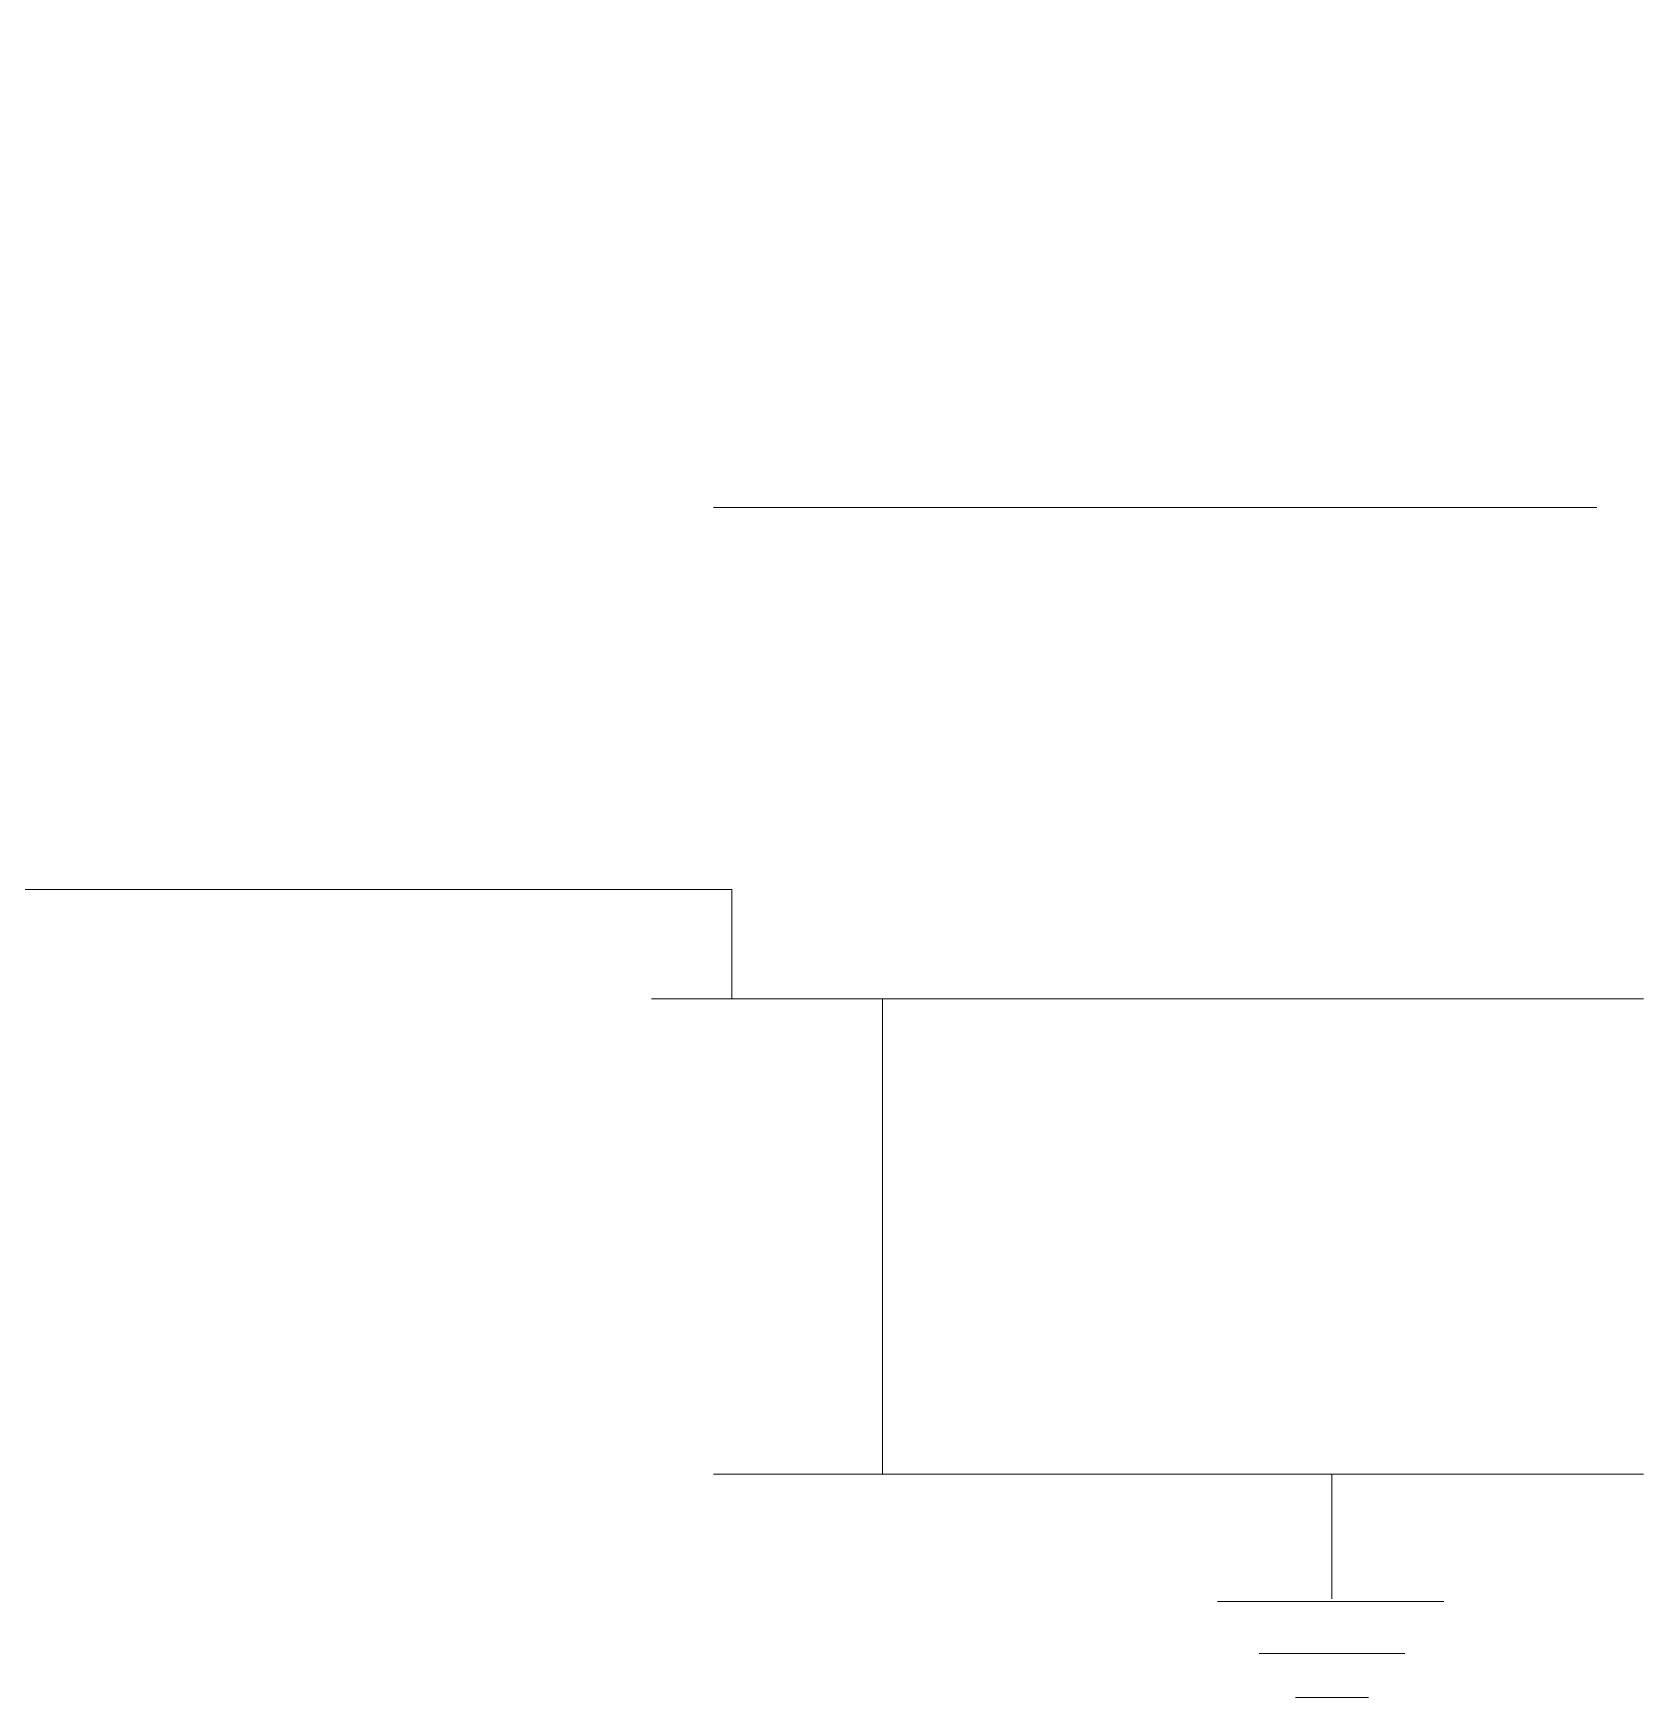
# Model space of a CAD drawing. Header units: millimetres. Extents: x -0.3 to 33.7, y -1 to 21.2.
# Drawn here: x 7.256 to 8.392, y 11.881 to 13.055 of the extents above; entities that cross this region are included whole.
import ezdxf

# ---------------------------------------------------------------- set-up
doc = ezdxf.new("R2010")
doc.units = ezdxf.units.MM
doc.header["$LTSCALE"] = 0.5
doc.layers.add('TABLA', color=7, linetype='Continuous')

msp = doc.modelspace()

# ---------------------------------------------------------------- linework, layer by layer
at = {"layer": 'TABLA', "color": 7, "linetype": 'Continuous', "lineweight": 18, "true_color": 0x000007}
for p, q in [((7.7362, 12.7204), (8.3591, 12.7204)), ((7.6923, 12.3741), (8.392, 12.3741)), ((7.8553, 12.3741), (7.8553, 12.0389)), ((7.7362, 12.0389), (8.392, 12.0389)), ((8.1722, 12.0389), (8.1722, 11.951)), ((8.0916, 11.9491), (8.251, 11.9491)), ((8.1209, 11.9125), (8.2235, 11.9125)), ((8.1466, 11.8814), (8.1979, 11.8814))]:
    msp.add_line(p, q, dxfattribs=at)
msp.add_lwpolyline([(3.5723, 16.5436), (3.5723, 12.4511), (7.749, 12.4511), (7.749, 12.3741)], dxfattribs=at)

doc.saveas('drawing.dxf')
